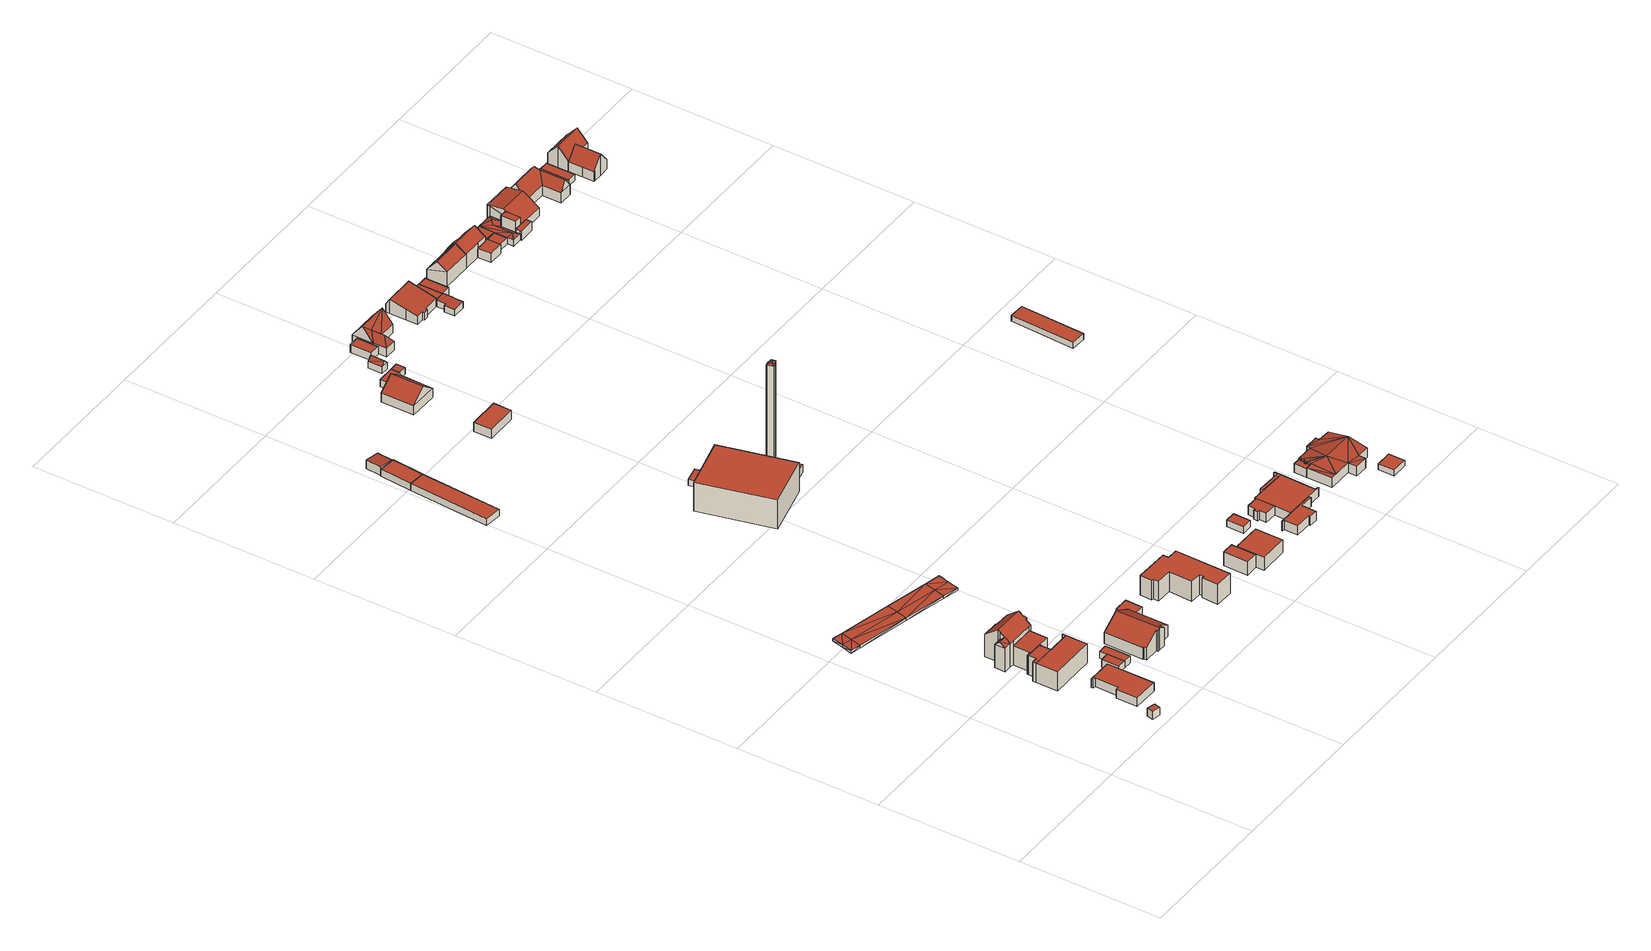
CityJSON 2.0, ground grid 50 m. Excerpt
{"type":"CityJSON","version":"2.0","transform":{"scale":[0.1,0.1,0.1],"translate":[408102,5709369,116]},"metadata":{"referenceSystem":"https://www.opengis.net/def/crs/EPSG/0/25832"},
"CityObjects":{
"building1":{"type":"Building","attributes":{"Gemeindeschluessel":"05978036","Geometrietyp2DReferenz":"3000","function":"31001_2460","roofType":"1000","measuredHeight":3},"geometry":[{"type":"MultiSurface","lod":"2","boundaries":[[[0,1,2,3]],[[1,4,5,2]],[[4,6,7,5]],[[6,0,3,7]],[[6,4,1,0]],[[3,2,5,7]]],"semantics":{"surfaces":[{"type":"WallSurface"},{"type":"RoofSurface"},{"type":"GroundSurface"}],"values":[0,0,0,0,1,2]}}]},
"building2":{"type":"Building","attributes":{"Gemeindeschluessel":"05978036","Geometrietyp2DReferenz":"3000","function":"31001_1000","roofType":"1000","measuredHeight":3.22},"geometry":[{"type":"MultiSurface","lod":"2","boundaries":[[[8,9,10,11]],[[9,12,13,10]],[[12,14,15,13]],[[14,16,17,15]],[[16,18,19,17]],[[18,20,21,19]],[[20,22,23,21]],[[22,8,11,23]],[[22,20,18,16,14,12,9,8]],[[11,10,13,15,17,19,21,23]]],"semantics":{"surfaces":[{"type":"WallSurface"},{"type":"RoofSurface"},{"type":"GroundSurface"}],"values":[0,0,0,0,0,0,0,0,1,2]}}]},
"building3":{"type":"Building","attributes":{"Gemeindeschluessel":"05978036","Geometrietyp2DReferenz":"3000","function":"31001_2460","roofType":"1000","measuredHeight":2.62},"geometry":[{"type":"MultiSurface","lod":"2","boundaries":[[[24,25,26,27]],[[25,28,29,26]],[[28,30,31,29]],[[30,32,33,31]],[[32,34,35,33]],[[34,24,27,35]],[[34,32,30,28,25,24]],[[27,26,29,31,33,35]]],"semantics":{"surfaces":[{"type":"WallSurface"},{"type":"RoofSurface"},{"type":"GroundSurface"}],"values":[0,0,0,0,0,0,1,2]}}]},
"building4":{"type":"Building","attributes":{"Gemeindeschluessel":"05978036","Geometrietyp2DReferenz":"3000","function":"31001_1000"},"children":["building4-1","building4-2","building4-3","building4-4","building4-5"]},
"building4-1":{"type":"BuildingPart","attributes":{"roofType":"3100","measuredHeight":12.08},"parents":["building4"],"geometry":[{"type":"MultiSurface","lod":"2","boundaries":[[[36,37,38,39]],[[37,40,41,38]],[[40,42,43,41]],[[42,44,45,43]],[[44,46,47,45]],[[46,48,49,47]],[[48,50,51,49]],[[50,52,53,54,51]],[[55,56,57,58,59]],[[60,61,62,63,64]],[[61,65,66,62]],[[65,67,68,66]],[[67,36,39,68]],[[61,60,69,70,56,55,52,50,48,46,44,42,40]],[[40,37,36,67,65,61]],[[39,38,41,43,45,47,49,51,54,58,57,63,62,66,68]],[[55,59,53,52]],[[59,58,54,53]],[[64,69,60]],[[63,57,56,70,64]],[[64,70,69]]],"semantics":{"surfaces":[{"type":"WallSurface"},{"type":"RoofSurface"},{"type":"GroundSurface"},{"type":"ClosureSurface"}],"values":[0,0,0,0,0,0,0,0,0,0,0,0,0,1,1,2,0,3,0,3,3]}}]},
"building4-2":{"type":"BuildingPart","attributes":{"roofType":"3100","measuredHeight":10.3},"parents":["building4"],"geometry":[{"type":"MultiSurface","lod":"2","boundaries":[[[71,72,73,57,56]],[[72,74,75,73]],[[74,64,63,75]],[[74,72,76]],[[76,71,77]],[[71,76,72]],[[74,77,69,64]],[[77,74,76]],[[57,73,75,63]],[[56,70,71]],[[57,63,64,70,56]],[[70,69,77,71]],[[64,69,70]]],"semantics":{"surfaces":[{"type":"WallSurface"},{"type":"RoofSurface"},{"type":"GroundSurface"},{"type":"ClosureSurface"}],"values":[0,0,0,0,1,1,1,1,2,0,3,0,3]}}]},
"building4-3":{"type":"BuildingPart","attributes":{"roofType":"1000","measuredHeight":7.12},"parents":["building4"],"geometry":[{"type":"MultiSurface","lod":"2","boundaries":[[[78,79,80,81]],[[82,83,84,85]],[[83,86,87,84]],[[86,59,58,87]],[[53,78,81,54]],[[53,59,86,83,82,79,78]],[[81,80,85,84,87,58,54]],[[85,80,79,82]],[[54,58,59,53]]],"semantics":{"surfaces":[{"type":"WallSurface"},{"type":"RoofSurface"},{"type":"GroundSurface"},{"type":"ClosureSurface"}],"values":[0,0,0,0,0,1,2,3,3]}}]},
"building4-4":{"type":"BuildingPart","attributes":{"roofType":"1000","measuredHeight":7.18},"parents":["building4"],"geometry":[{"type":"MultiSurface","lod":"2","boundaries":[[[88,89,90,91]],[[88,92,93,89]],[[92,94,95,93]],[[94,96,97,95]],[[96,98,99,97]],[[98,100,101,99]],[[98,96,94,92,88,91,100]],[[101,90,89,93,95,97,99]],[[91,90,101,100]]],"semantics":{"surfaces":[{"type":"WallSurface"},{"type":"RoofSurface"},{"type":"GroundSurface"},{"type":"ClosureSurface"}],"values":[0,0,0,0,0,0,1,2,3]}}]},
"building4-5":{"type":"BuildingPart","attributes":{"roofType":"1000","measuredHeight":7.17},"parents":["building4"],"geometry":[{"type":"MultiSurface","lod":"2","boundaries":[[[100,102,103,101]],[[102,104,105,103]],[[104,106,82,85,105]],[[107,108,109,80,79]],[[108,110,111,109]],[[110,112,113,111]],[[112,91,90,113]],[[91,112,110,108,107,106,104,102,100]],[[101,103,105,85,80,109,111,113,90]],[[79,82,106,107]],[[79,80,85,82]],[[101,90,91,100]]],"semantics":{"surfaces":[{"type":"WallSurface"},{"type":"RoofSurface"},{"type":"GroundSurface"},{"type":"ClosureSurface"}],"values":[0,0,0,0,0,0,0,1,2,0,3,3]}}]},
"building5":{"type":"Building","attributes":{"Gemeindeschluessel":"05978036","Geometrietyp2DReferenz":"3000","function":"31001_2460","roofType":"1000","measuredHeight":2.6},"geometry":[{"type":"MultiSurface","lod":"2","boundaries":[[[114,115,29,31]],[[115,116,117,29]],[[116,118,119,117]],[[118,120,121,119]],[[120,122,123,121]],[[122,124,35,123]],[[124,125,33,35]],[[125,114,31,33]],[[125,124,122,120,118,116,115,114]],[[31,29,117,119,121,123,35,33]]],"semantics":{"surfaces":[{"type":"WallSurface"},{"type":"RoofSurface"},{"type":"GroundSurface"}],"values":[0,0,0,0,0,0,0,0,1,2]}}]},
"building6":{"type":"Building","attributes":{"Geometrietyp2DReferenz":"2000","Gemeindeschluessel":"05978036","function":"53001_1800","roofType":"9999","measuredHeight":1},"geometry":[{"type":"MultiSurface","lod":"2","boundaries":[[[126,127,128]],[[126,128,129]],[[127,130,131]],[[127,131,128]],[[130,132,133]],[[130,133,131]],[[132,134,135]],[[132,135,133]],[[134,136,137]],[[134,137,135]],[[136,138,139]],[[136,139,137]],[[138,140,141]],[[138,141,139]],[[140,142,143]],[[140,143,141]],[[142,144,145]],[[142,145,143]],[[144,146,147]],[[144,147,145]],[[146,148,149]],[[146,149,147]],[[148,126,129]],[[148,129,149]],[[131,129,128]],[[150,129,131]],[[151,150,131]],[[133,151,131]],[[135,151,133]],[[152,151,135]],[[139,152,135]],[[137,139,135]],[[150,149,129]],[[147,149,150]],[[145,147,150]],[[151,145,150]],[[152,145,151]],[[143,145,152]],[[141,143,152]],[[139,141,152]],[[127,126,130]],[[130,126,153]],[[130,153,154]],[[130,154,132]],[[132,154,134]],[[134,154,155]],[[134,155,138]],[[134,138,136]],[[126,148,153]],[[153,148,146]],[[153,146,144]],[[153,144,154]],[[154,144,155]],[[155,144,142]],[[155,142,140]],[[155,140,138]]],"semantics":{"surfaces":[{"type":"WallSurface"},{"type":"GroundSurface"},{"type":"RoofSurface"}],"values":[0,0,0,0,0,0,0,0,0,0,0,0,0,0,0,0,0,0,0,0,0,0,0,0,1,1,1,1,1,1,1,1,1,1,1,1,1,1,1,1,2,2,2,2,2,2,2,2,2,2,2,2,2,2,2,2]}}]},
"building7":{"type":"Building","attributes":{"Gemeindeschluessel":"05978036","Geometrietyp2DReferenz":"3000","function":"31001_1000","roofType":"3100","measuredHeight":8.17},"geometry":[{"type":"MultiSurface","lod":"2","boundaries":[[[156,157,158,159]],[[157,160,161,158]],[[160,162,163,161]],[[162,164,165,163]],[[164,166,167,165]],[[166,168,169,167]],[[168,170,171,169]],[[170,172,173,171]],[[172,174,175,173]],[[174,176,177,175]],[[176,178,179,177]],[[178,180,181,179]],[[180,182,183,181]],[[182,156,159,183]],[[178,176,174,172,170,168,166,164]],[[164,162,160,157,156,182,180,178]],[[159,158,161,163,165,167,169,171,173,175,177,179,181,183]]],"semantics":{"surfaces":[{"type":"WallSurface"},{"type":"RoofSurface"},{"type":"GroundSurface"}],"values":[0,0,0,0,0,0,0,0,0,0,0,0,0,0,1,1,2]}}]},
"building8":{"type":"Building","attributes":{"Gemeindeschluessel":"05978036","Geometrietyp2DReferenz":"3000","function":"31001_2460","roofType":"1000","measuredHeight":2.64},"geometry":[{"type":"MultiSurface","lod":"2","boundaries":[[[184,185,186,187]],[[185,188,189,186]],[[188,190,191,189]],[[190,192,193,191]],[[192,194,195,193]],[[194,184,187,195]],[[194,192,190,188,185,184]],[[187,186,189,191,193,195]]],"semantics":{"surfaces":[{"type":"WallSurface"},{"type":"RoofSurface"},{"type":"GroundSurface"}],"values":[0,0,0,0,0,0,1,2]}}]},
"building9":{"type":"Building","attributes":{"Gemeindeschluessel":"05978036","Geometrietyp2DReferenz":"3000","function":"31001_2460","roofType":"1000","measuredHeight":2.46},"geometry":[{"type":"MultiSurface","lod":"2","boundaries":[[[196,197,198,199]],[[197,200,201,198]],[[200,202,203,201]],[[202,196,199,203]],[[202,200,197,196]],[[199,198,201,203]]],"semantics":{"surfaces":[{"type":"WallSurface"},{"type":"RoofSurface"},{"type":"GroundSurface"}],"values":[0,0,0,0,1,2]}}]},
"building10":{"type":"Building","attributes":{"Gemeindeschluessel":"05978036","Geometrietyp2DReferenz":"3000","function":"31001_2460","roofType":"1000","measuredHeight":2.46},"geometry":[{"type":"MultiSurface","lod":"2","boundaries":[[[196,204,205,199]],[[204,206,207,205]],[[206,208,209,207]],[[208,197,198,209]],[[197,196,199,198]],[[197,208,206,204,196]],[[199,205,207,209,198]]],"semantics":{"surfaces":[{"type":"WallSurface"},{"type":"RoofSurface"},{"type":"GroundSurface"}],"values":[0,0,0,0,0,1,2]}}]},
"building11":{"type":"Building","attributes":{"Gemeindeschluessel":"05978036","Geometrietyp2DReferenz":"3000","function":"31001_2500","roofType":"2100","measuredHeight":3.3},"geometry":[{"type":"MultiSurface","lod":"2","boundaries":[[[210,211,212,213]],[[211,214,215,212]],[[214,216,217,215]],[[216,210,213,217]],[[216,214,211,210]],[[213,212,215,217]]],"semantics":{"surfaces":[{"type":"WallSurface"},{"type":"RoofSurface"},{"type":"GroundSurface"}],"values":[0,0,0,0,1,2]}}]},
"building12":{"type":"Building","attributes":{"Gemeindeschluessel":"05978036","Geometrietyp2DReferenz":"3000","function":"31001_1000","roofType":"1000","measuredHeight":7.44},"geometry":[{"type":"MultiSurface","lod":"2","boundaries":[[[218,219,220,221]],[[219,222,223,220]],[[222,224,225,223]],[[224,226,227,225]],[[226,228,229,227]],[[228,230,231,229]],[[230,232,233,231]],[[232,234,235,233]],[[234,236,237,235]],[[236,238,239,237]],[[238,240,241,239]],[[240,242,243,241]],[[242,244,245,243]],[[244,218,221,245]],[[244,242,240,238,236,234,232,230,228,226,224,222,219,218]],[[221,220,223,225,227,229,231,233,235,237,239,241,243,245]]],"semantics":{"surfaces":[{"type":"WallSurface"},{"type":"RoofSurface"},{"type":"GroundSurface"}],"values":[0,0,0,0,0,0,0,0,0,0,0,0,0,0,1,2]}}]},
"building13":{"type":"Building","attributes":{"Gemeindeschluessel":"05978036","Geometrietyp2DReferenz":"3000","function":"31001_2500","roofType":"1000","measuredHeight":10.93},"geometry":[{"type":"MultiSurface","lod":"2","boundaries":[[[246,247,248,249]],[[247,250,251,248]],[[250,252,253,251]],[[252,246,249,253]],[[252,250,247,246]],[[249,248,251,253]]],"semantics":{"surfaces":[{"type":"WallSurface"},{"type":"RoofSurface"},{"type":"GroundSurface"}],"values":[0,0,0,0,1,2]}}]},
"building14":{"type":"Building","attributes":{"Gemeindeschluessel":"05978036","Geometrietyp2DReferenz":"3000","function":"31001_2460","roofType":"1000","measuredHeight":2.28},"geometry":[{"type":"MultiSurface","lod":"2","boundaries":[[[254,255,256,257]],[[255,258,259,256]],[[258,260,261,259]],[[260,254,257,261]],[[260,258,255,254]],[[257,256,259,261]]],"semantics":{"surfaces":[{"type":"WallSurface"},{"type":"RoofSurface"},{"type":"GroundSurface"}],"values":[0,0,0,0,1,2]}}]},
"building15":{"type":"Building","attributes":{"Gemeindeschluessel":"05978036","Geometrietyp2DReferenz":"3000","function":"31001_2460","roofType":"1000","measuredHeight":4.96},"geometry":[{"type":"MultiSurface","lod":"2","boundaries":[[[262,263,264,265]],[[263,266,267,264]],[[266,268,269,267]],[[268,270,271,269]],[[270,262,265,271]],[[270,268,266,263,262]],[[265,264,267,269,271]]],"semantics":{"surfaces":[{"type":"WallSurface"},{"type":"RoofSurface"},{"type":"GroundSurface"}],"values":[0,0,0,0,0,1,2]}}]},
"building16":{"type":"Building","attributes":{"Gemeindeschluessel":"05978036","Geometrietyp2DReferenz":"3000","function":"31001_1000","roofType":"1000","measuredHeight":4.77},"geometry":[{"type":"MultiSurface","lod":"2","boundaries":[[[272,273,274,275]],[[273,276,277,274]],[[276,278,279,277]],[[278,280,281,279]],[[280,272,275,281]],[[280,278,276,273,272]],[[275,274,277,279,281]]],"semantics":{"surfaces":[{"type":"WallSurface"},{"type":"RoofSurface"},{"type":"GroundSurface"}],"values":[0,0,0,0,0,1,2]}}]},
"building17":{"type":"Building","attributes":{"Gemeindeschluessel":"05978036","Geometrietyp2DReferenz":"3000","function":"31001_2500","roofType":"1000","measuredHeight":3.47},"geometry":[{"type":"MultiSurface","lod":"2","boundaries":[[[282,283,284,285]],[[283,286,287,284]],[[286,288,289,287]],[[288,282,285,289]],[[288,286,283,282]],[[285,284,287,289]]],"semantics":{"surfaces":[{"type":"WallSurface"},{"type":"RoofSurface"},{"type":"GroundSurface"}],"values":[0,0,0,0,1,2]}}]},
"building18":{"type":"Building","attributes":{"Gemeindeschluessel":"05978036","Geometrietyp2DReferenz":"3000","function":"31001_2500","roofType":"1000","measuredHeight":3.14},"geometry":[{"type":"MultiSurface","lod":"2","boundaries":[[[290,291,292,293]],[[291,294,295,292]],[[294,296,297,295]],[[296,290,293,297]],[[296,294,291,290]],[[293,292,295,297]]],"semantics":{"surfaces":[{"type":"WallSurface"},{"type":"RoofSurface"},{"type":"GroundSurface"}],"values":[0,0,0,0,1,2]}}]},
"building19":{"type":"Building","attributes":{"Gemeindeschluessel":"05978036","Geometrietyp2DReferenz":"3000","function":"51002_1290","roofType":"5000","measuredHeight":40.47},"geometry":[{"type":"MultiSurface","lod":"2","boundaries":[[[298,299,300,301]],[[299,302,303,300]],[[302,304,305,303]],[[304,306,307,305]],[[306,308,309,307]],[[308,298,301,309]],[[310,308,306]],[[311,312,310,306,304]],[[311,304,302]],[[313,312,311,302,299]],[[313,299,298]],[[310,312,313,298,308]],[[301,300,303,305,307,309]]],"semantics":{"surfaces":[{"type":"WallSurface"},{"type":"RoofSurface"},{"type":"GroundSurface"}],"values":[0,0,0,0,0,0,1,1,1,1,1,1,2]}}]},
"building20":{"type":"Building","attributes":{"Gemeindeschluessel":"05978036","Geometrietyp2DReferenz":"3000","function":"31001_2500","roofType":"1000","measuredHeight":2.68},"geometry":[{"type":"MultiSurface","lod":"2","boundaries":[[[314,315,316,317]],[[315,318,319,316]],[[318,320,321,319]],[[320,314,317,321]],[[320,318,315,314]],[[317,316,319,321]]],"semantics":{"surfaces":[{"type":"WallSurface"},{"type":"RoofSurface"},{"type":"GroundSurface"}],"values":[0,0,0,0,1,2]}}]},
"building21":{"type":"Building","attributes":{"Gemeindeschluessel":"05978036","Geometrietyp2DReferenz":"3000","function":"31001_1000","roofType":"3100","measuredHeight":7.52},"geometry":[{"type":"MultiSurface","lod":"2","boundaries":[[[322,323,324,325]],[[323,326,327,324]],[[326,328,329,327]],[[328,322,325,329]],[[326,323,330]],[[322,328,331]],[[323,322,331,330]],[[328,326,330,331]],[[325,324,327,329]]],"semantics":{"surfaces":[{"type":"WallSurface"},{"type":"RoofSurface"},{"type":"GroundSurface"}],"values":[0,0,0,0,0,0,1,1,2]}}]},
"building22":{"type":"Building","attributes":{"Gemeindeschluessel":"05978036","Geometrietyp2DReferenz":"3000","function":"31001_2460","roofType":"1000","measuredHeight":2.53},"geometry":[{"type":"MultiSurface","lod":"2","boundaries":[[[332,333,334,335]],[[333,336,337,334]],[[336,338,339,337]],[[338,332,335,339]],[[338,336,333,332]],[[335,334,337,339]]],"semantics":{"surfaces":[{"type":"WallSurface"},{"type":"RoofSurface"},{"type":"GroundSurface"}],"values":[0,0,0,0,1,2]}}]},
"building23":{"type":"Building","attributes":{"Gemeindeschluessel":"05978036","Geometrietyp2DReferenz":"3000","function":"31001_2460","roofType":"1000","measuredHeight":2.67},"geometry":[{"type":"MultiSurface","lod":"2","boundaries":[[[340,341,342,343]],[[341,344,345,342]],[[344,346,347,345]],[[346,340,343,347]],[[346,344,341,340]],[[343,342,345,347]]],"semantics":{"surfaces":[{"type":"WallSurface"},{"type":"RoofSurface"},{"type":"GroundSurface"}],"values":[0,0,0,0,1,2]}}]},
"building24":{"type":"Building","attributes":{"Gemeindeschluessel":"05978036","Geometrietyp2DReferenz":"3000","function":"31001_1310","roofType":"1000","measuredHeight":2.56},"geometry":[{"type":"MultiSurface","lod":"2","boundaries":[[[344,341,348,349]],[[341,350,351,348]],[[350,352,353,351]],[[352,354,355,353]],[[354,344,349,355]],[[354,352,350,341,344]],[[349,348,351,353,355]]],"semantics":{"surfaces":[{"type":"WallSurface"},{"type":"RoofSurface"},{"type":"GroundSurface"}],"values":[0,0,0,0,0,1,2]}}]},
"building25":{"type":"Building","attributes":{"Gemeindeschluessel":"05978036","Geometrietyp2DReferenz":"3000","function":"31001_2460","roofType":"3100","measuredHeight":3.92},"geometry":[{"type":"MultiSurface","lod":"2","boundaries":[[[356,357,358,359]],[[357,360,361,358]],[[360,362,363,361]],[[362,356,359,363]],[[360,357,364]],[[356,362,365]],[[365,357,356]],[[357,365,364]],[[362,364,365]],[[364,362,360]],[[359,358,361,363]]],"semantics":{"surfaces":[{"type":"WallSurface"},{"type":"RoofSurface"},{"type":"GroundSurface"}],"values":[0,0,0,0,0,0,1,1,1,1,2]}}]},
"building26":{"type":"Building","attributes":{"Gemeindeschluessel":"05978036","Geometrietyp2DReferenz":"3000","function":"31001_1000"},"children":["building26-1","building26-2","building26-3","building26-4"]},
"building26-1":{"type":"BuildingPart","attributes":{"roofType":"1000","measuredHeight":3.46},"parents":["building26"],"geometry":[{"type":"MultiSurface","lod":"2","boundaries":[[[366,367,368,369]],[[367,370,371,368]],[[370,372,373,371]],[[372,374,375,376,373]],[[377,366,369,378,379]],[[377,374,372,370,367,366]],[[369,368,371,373,376,378]],[[379,375,374,377]],[[379,378,376,375]]],"semantics":{"surfaces":[{"type":"WallSurface"},{"type":"RoofSurface"},{"type":"GroundSurface"},{"type":"ClosureSurface"}],"values":[0,0,0,0,0,1,2,0,3]}}]},
"building26-2":{"type":"BuildingPart","attributes":{"roofType":"1000","measuredHeight":3.46},"parents":["building26"],"geometry":[{"type":"MultiSurface","lod":"2","boundaries":[[[380,381,382,383]],[[384,385,386,387]],[[385,388,389,386]],[[388,390,391,389]],[[390,392,393,391]],[[392,394,395,393]],[[394,396,397,395]],[[396,398,399,397]],[[398,400,401,399]],[[400,380,383,401]],[[400,398,396,394,392,390,388,385,384,381,380]],[[383,382,387,386,389,391,393,395,397,399,401]],[[384,387,382,381]]],"semantics":{"surfaces":[{"type":"WallSurface"},{"type":"RoofSurface"},{"type":"GroundSurface"},{"type":"ClosureSurface"}],"values":[0,0,0,0,0,0,0,0,0,0,1,2,3]}}]},
"building26-3":{"type":"BuildingPart","attributes":{"roofType":"1000","measuredHeight":3.44},"parents":["building26"],"geometry":[{"type":"MultiSurface","lod":"2","boundaries":[[[402,403,404,405]],[[403,406,407,404]],[[406,408,409,407]],[[408,410,411,409]],[[410,412,413,411]],[[412,414,415,413]],[[414,416,417,415]],[[414,412,410,408,406,403,402,416]],[[417,405,404,407,409,411,413,415]],[[405,417,416,402]]],"semantics":{"surfaces":[{"type":"WallSurface"},{"type":"RoofSurface"},{"type":"GroundSurface"},{"type":"ClosureSurface"}],"values":[0,0,0,0,0,0,0,1,2,3]}}]},
"building26-4":{"type":"BuildingPart","attributes":{"roofType":"1000","measuredHeight":3.46},"parents":["building26"],"geometry":[{"type":"MultiSurface","lod":"2","boundaries":[[[402,405,382,381]],[[416,418,419,417]],[[418,379,378,419]],[[375,420,421,376]],[[420,422,423,421]],[[422,424,425,423]],[[424,384,387,425]],[[384,424,422,420,375,379,418,416,402,381]],[[382,405,417,419,378,376,421,423,425,387]],[[416,417,405,402]],[[376,378,379,375]],[[384,381,382,387]]],"semantics":{"surfaces":[{"type":"WallSurface"},{"type":"RoofSurface"},{"type":"GroundSurface"},{"type":"ClosureSurface"}],"values":[0,0,0,0,0,0,0,1,2,3,3,3]}}]},
"building27":{"type":"Building","attributes":{"Gemeindeschluessel":"05978036","Geometrietyp2DReferenz":"3000","function":"51009_1611","roofType":"1000","measuredHeight":2.89},"geometry":[{"type":"MultiSurface","lod":"2","boundaries":[[[426,427,428,429]],[[427,430,431,428]],[[430,432,433,431]],[[432,426,429,433]],[[432,430,427,426]],[[429,428,431,433]]],"semantics":{"surfaces":[{"type":"WallSurface"},{"type":"RoofSurface"},{"type":"GroundSurface"}],"values":[0,0,0,0,1,2]}}]},
"building28":{"type":"Building","attributes":{"Gemeindeschluessel":"05978036","Geometrietyp2DReferenz":"3000","function":"31001_1000","roofType":"5000","measuredHeight":8.03},"geometry":[{"type":"MultiSurface","lod":"2","boundaries":[[[434,435,436,437]],[[435,438,439,436]],[[438,440,441,439]],[[440,442,443,441]],[[442,444,445,443]],[[444,446,447,445]],[[446,448,449,447]],[[448,434,437,449]],[[450,448,446]],[[451,450,446,444]],[[452,451,453]],[[435,451,452]],[[451,435,434]],[[444,453,451]],[[453,444,442]],[[453,442,440]],[[452,453,440,438]],[[452,438,435]],[[450,451,434,448]],[[437,436,439,441,443,445,447,449]]],"semantics":{"surfaces":[{"type":"WallSurface"},{"type":"RoofSurface"},{"type":"GroundSurface"}],"values":[0,0,0,0,0,0,0,0,1,1,1,1,1,1,1,0,1,0,1,2]}}]},
"building29":{"type":"Building","attributes":{"Gemeindeschluessel":"05978036","Geometrietyp2DReferenz":"3000","function":"51009_1610","roofType":"1000","measuredHeight":3.34},"geometry":[{"type":"MultiSurface","lod":"2","boundaries":[[[454,455,456,457]],[[455,458,459,456]],[[458,460,461,459]],[[460,462,463,461]],[[462,464,465,463]],[[464,466,467,465]],[[466,468,469,467]],[[468,454,457,469]],[[468,466,464,462,460,458,455,454]],[[457,456,459,461,463,465,467,469]]],"semantics":{"surfaces":[{"type":"WallSurface"},{"type":"RoofSurface"},{"type":"GroundSurface"}],"values":[0,0,0,0,0,0,0,0,1,2]}}]},
"building30":{"type":"Building","attributes":{"Gemeindeschluessel":"05978036","Geometrietyp2DReferenz":"3000","function":"31001_1000","roofType":"5000","measuredHeight":5.09},"geometry":[{"type":"MultiSurface","lod":"2","boundaries":[[[470,471,472,473]],[[471,474,475,472]],[[474,476,477,475]],[[476,478,479,477]],[[478,480,481,479]],[[480,482,483,481]],[[482,484,485,483]],[[484,486,487,485]],[[486,488,489,487]],[[488,490,491,489]],[[490,492,493,491]],[[492,494,495,493]],[[494,496,497,495]],[[496,498,499,497]],[[498,500,501,499]],[[500,502,503,501]],[[502,504,505,503]],[[504,470,473,505]],[[482,478,484]],[[478,482,480]],[[484,506,507]],[[478,506,484]],[[476,506,478]],[[476,508,506]],[[474,508,476]],[[508,474,471]],[[509,500,498]],[[500,470,502]],[[509,470,500]],[[506,470,509]],[[470,506,508]],[[502,470,504]],[[492,490,494]],[[494,509,496]],[[490,509,494]],[[488,509,490]],[[488,506,509]],[[486,506,488]],[[506,486,507]],[[471,470,508]],[[486,484,507]],[[498,496,509]],[[473,472,475,477,479,481,483,485,487,489,491,493,495,497,499,501,503,505]]],"semantics":{"surfaces":[{"type":"WallSurface"},{"type":"RoofSurface"},{"type":"GroundSurface"}],"values":[0,0,0,0,0,0,0,0,0,0,0,0,0,0,0,0,0,0,1,1,1,1,1,1,1,1,1,1,1,1,1,1,1,1,1,1,1,1,1,0,0,0,2]}}]},
"building31":{"type":"Building","attributes":{"Gemeindeschluessel":"05978036","Geometrietyp2DReferenz":"3000","function":"31001_1000","roofType":"3100","measuredHeight":5.23},"geometry":[{"type":"MultiSurface","lod":"2","boundaries":[[[510,511,512,513]],[[511,514,515,512]],[[514,516,517,515]],[[516,518,519,517]],[[518,520,521,519]],[[520,522,523,521]],[[522,524,525,523]],[[524,526,527,525]],[[526,528,529,527]],[[528,530,531,529]],[[530,532,533,531]],[[532,534,535,533]],[[534,536,537,535]],[[536,538,539,537]],[[538,510,513,539]],[[534,532,530,528]],[[528,526,524,522,520,518,516,514,511,510,538,536,534]],[[513,512,515,517,519,521,523,525,527,529,531,533,535,537,539]]],"semantics":{"surfaces":[{"type":"WallSurface"},{"type":"RoofSurface"},{"type":"GroundSurface"}],"values":[0,0,0,0,0,0,0,0,0,0,0,0,0,0,0,1,1,2]}}]},
"building32":{"type":"Building","attributes":{"Gemeindeschluessel":"05978036","Geometrietyp2DReferenz":"3000","function":"31001_2460","roofType":"1000","measuredHeight":2.21},"geometry":[{"type":"MultiSurface","lod":"2","boundaries":[[[540,541,542,543]],[[541,544,545,542]],[[544,546,547,545]],[[546,540,543,547]],[[546,544,541,540]],[[543,542,545,547]]],"semantics":{"surfaces":[{"type":"WallSurface"},{"type":"RoofSurface"},{"type":"GroundSurface"}],"values":[0,0,0,0,1,2]}}]},
"building33":{"type":"Building","attributes":{"Gemeindeschluessel":"05978036","Geometrietyp2DReferenz":"3000","function":"31001_2460","roofType":"2100","measuredHeight":2.55},"geometry":[{"type":"MultiSurface","lod":"2","boundaries":[[[548,549,550,551]],[[549,552,553,550]],[[552,554,555,553]],[[554,556,557,555]],[[556,558,559,557]],[[558,560,561,559]],[[560,562,563,561]],[[562,564,565,563]],[[564,566,567,565]],[[566,568,569,567]],[[568,548,551,569]],[[568,566,564,562,560,558,556,554,552,549,548]],[[551,550,553,555,557,559,561,563,565,567,569]]],"semantics":{"surfaces":[{"type":"WallSurface"},{"type":"RoofSurface"},{"type":"GroundSurface"}],"values":[0,0,0,0,0,0,0,0,0,0,0,1,2]}}]},
"building34":{"type":"Building","attributes":{"Gemeindeschluessel":"05978036","Geometrietyp2DReferenz":"3000","function":"31001_2460","roofType":"1000","measuredHeight":2.49},"geometry":[{"type":"MultiSurface","lod":"2","boundaries":[[[560,570,559,561]],[[570,571,572,559]],[[571,573,574,572]],[[573,575,576,574]],[[575,577,578,576]],[[577,579,580,578]],[[579,560,561,580]],[[579,577,575,573,571,570,560]],[[561,559,572,574,576,578,580]]],"semantics":{"surfaces":[{"type":"WallSurface"},{"type":"RoofSurface"},{"type":"GroundSurface"}],"values":[0,0,0,0,0,0,0,1,2]}}]},
"building35":{"type":"Building","attributes":{"Gemeindeschluessel":"05978036","Geometrietyp2DReferenz":"3000","function":"31001_2460","roofType":"1000","measuredHeight":2.44},"geometry":[{"type":"MultiSurface","lod":"2","boundaries":[[[560,579,580,561]],[[579,577,578,580]],[[577,581,582,578]],[[581,583,584,582]],[[583,585,563,584]],[[585,560,561,563]],[[585,583,581,577,579,560]],[[561,580,578,582,584,563]]],"semantics":{"surfaces":[{"type":"WallSurface"},{"type":"RoofSurface"},{"type":"GroundSurface"}],"values":[0,0,0,0,0,0,1,2]}}]},
"building36":{"type":"Building","attributes":{"Gemeindeschluessel":"05978036","Geometrietyp2DReferenz":"3000","function":"31001_1000","roofType":"3100","measuredHeight":7.81},"geometry":[{"type":"MultiSurface","lod":"2","boundaries":[[[586,587,588,589]],[[587,590,591,588]],[[590,592,593,591]],[[592,586,589,593]],[[590,587,594]],[[586,592,595]],[[587,586,595,594]],[[595,590,594]],[[590,595,592]],[[589,588,591,593]]],"semantics":{"surfaces":[{"type":"WallSurface"},{"type":"RoofSurface"},{"type":"GroundSurface"}],"values":[0,0,0,0,0,0,1,1,1,2]}}]},
"building37":{"type":"Building","attributes":{"Gemeindeschluessel":"05978036","Geometrietyp2DReferenz":"3000","function":"31001_1000"},"children":["building37-1","building37-2"]},
"building37-1":{"type":"BuildingPart","attributes":{"roofType":"1000","measuredHeight":3.49},"parents":["building37"],"geometry":[{"type":"MultiSurface","lod":"2","boundaries":[[[596,597,598,599]],[[600,601,602,603]],[[601,604,605,602]],[[604,596,599,605]],[[604,601,600,606,597,596]],[[599,598,607,603,602,605]],[[607,598,597,606]],[[603,607,606,600]]],"semantics":{"surfaces":[{"type":"WallSurface"},{"type":"RoofSurface"},{"type":"GroundSurface"},{"type":"ClosureSurface"}],"values":[0,0,0,0,1,2,3,3]}}]},
"building37-2":{"type":"BuildingPart","attributes":{"roofType":"3100","measuredHeight":7.91},"parents":["building37"],"geometry":[{"type":"MultiSurface","lod":"2","boundaries":[[[608,609,589,598,597]],[[609,610,611,589]],[[610,612,593,611]],[[612,613,614,593]],[[613,615,616,614]],[[615,617,618,616]],[[617,619,620,618]],[[619,621,622,620]],[[621,623,624,622]],[[623,625,600,603,624]],[[623,621,619,617,615,613,612,610]],[[610,609,608,626,625,623]],[[598,589,611,593,614,616,618,620,622,624,603,607]],[[626,606,600,625]],[[606,607,603,600]],[[597,606,626,608]],[[597,598,607,606]]],"semantics":{"surfaces":[{"type":"WallSurface"},{"type":"RoofSurface"},{"type":"GroundSurface"},{"type":"ClosureSurface"}],"values":[0,0,0,0,0,0,0,0,0,0,1,1,2,0,3,0,3]}}]},
"building38":{"type":"Building","attributes":{"Gemeindeschluessel":"05978036","Geometrietyp2DReferenz":"3000","function":"31001_1310","roofType":"1000","measuredHeight":2.34},"geometry":[{"type":"MultiSurface","lod":"2","boundaries":[[[627,628,629,630]],[[628,631,632,629]],[[631,633,634,632]],[[633,627,630,634]],[[633,631,628,627]],[[630,629,632,634]]],"semantics":{"surfaces":[{"type":"WallSurface"},{"type":"RoofSurface"},{"type":"GroundSurface"}],"values":[0,0,0,0,1,2]}}]},
"building39":{"type":"Building","attributes":{"Gemeindeschluessel":"05978036","Geometrietyp2DReferenz":"3000","function":"31001_2460","roofType":"1000","measuredHeight":2.56},"geometry":[{"type":"MultiSurface","lod":"2","boundaries":[[[635,636,637,630]],[[636,638,639,637]],[[638,640,629,639]],[[640,635,630,629]],[[640,638,636,635]],[[630,637,639,629]]],"semantics":{"surfaces":[{"type":"WallSurface"},{"type":"RoofSurface"},{"type":"GroundSurface"}],"values":[0,0,0,0,1,2]}}]},
"building40":{"type":"Building","attributes":{"Gemeindeschluessel":"05978036","Geometrietyp2DReferenz":"3000","function":"31001_2460","roofType":"1000","measuredHeight":2.22},"geometry":[{"type":"MultiSurface","lod":"2","boundaries":[[[641,642,643,644]],[[642,645,646,643]],[[645,647,648,646]],[[647,641,644,648]],[[647,645,642,641]],[[644,643,646,648]]],"semantics":{"surfaces":[{"type":"WallSurface"},{"type":"RoofSurface"},{"type":"GroundSurface"}],"values":[0,0,0,0,1,2]}}]},
"building41":{"type":"Building","attributes":{"Gemeindeschluessel":"05978036","Geometrietyp2DReferenz":"3000","function":"31001_2460","roofType":"5000","measuredHeight":3.82},"geometry":[{"type":"MultiSurface","lod":"2","boundaries":[[[649,650,651,652]],[[650,640,653,651]],[[640,638,654,653]],[[638,655,656,654]],[[655,657,658,656]],[[657,659,660,658]],[[659,661,662,660]],[[661,649,652,662]],[[663,664,661,659]],[[665,666,663,659,657]],[[665,657,655]],[[666,665,655,638]],[[638,663,666]],[[638,664,663]],[[640,664,638]],[[650,664,640]],[[664,650,649]],[[664,649,661]],[[652,651,653,654,656,658,660,662]]],"semantics":{"surfaces":[{"type":"WallSurface"},{"type":"RoofSurface"},{"type":"GroundSurface"}],"values":[0,0,0,0,0,0,0,0,1,1,1,1,1,1,1,1,1,1,2]}}]},
"building42":{"type":"Building","attributes":{"Gemeindeschluessel":"05978036","Geometrietyp2DReferenz":"3000","function":"31001_1000"},"children":["building42-1","building42-2","building42-3"]},
"building42-1":{"type":"BuildingPart","attributes":{"roofType":"1000","measuredHeight":3.36},"parents":["building42"],"geometry":[{"type":"MultiSurface","lod":"2","boundaries":[[[667,668,669,670,671]],[[668,672,673,669]],[[672,674,675,673]],[[674,676,677,675]],[[676,674,672,668,667,678]],[[670,669,673,675,677,679]],[[671,680,678,667]],[[671,670,679,680]],[[679,677,676,678,680]]],"semantics":{"surfaces":[{"type":"WallSurface"},{"type":"RoofSurface"},{"type":"GroundSurface"},{"type":"ClosureSurface"}],"values":[0,0,0,0,1,2,0,3,3]}}]},
"building42-2":{"type":"BuildingPart","attributes":{"roofType":"3100","measuredHeight":7.02},"parents":["building42"],"geometry":[{"type":"MultiSurface","lod":"2","boundaries":[[[681,682,683,684]],[[682,685,686,683]],[[685,671,670,686]],[[687,688,689,690]],[[688,691,692,689]],[[691,681,684,692]],[[691,693,694,695,681]],[[671,685,696,695,694,697,698,680]],[[687,699,697,694,693,688]],[[682,696,685]],[[681,695,696,682]],[[688,693,691]],[[684,683,686,670,679,690,689,692]],[[679,670,671,680]],[[690,679,680,687]],[[697,699,698]],[[698,699,687,680]]],"semantics":{"surfaces":[{"type":"WallSurface"},{"type":"RoofSurface"},{"type":"GroundSurface"},{"type":"ClosureSurface"}],"values":[0,0,0,0,0,0,1,1,0,0,0,0,2,3,3,0,3]}}]},
"building42-3":{"type":"BuildingPart","attributes":{"roofType":"1000","measuredHeight":6.27},"parents":["building42"],"geometry":[{"type":"MultiSurface","lod":"2","boundaries":[[[700,699,687,690,701]],[[702,700,701,677,676]],[[702,703,698,699,700]],[[701,690,679,677]],[[680,698,703,678]],[[680,679,690,687]],[[680,687,699,698]],[[676,678,703,702]],[[679,680,678,676,677]]],"semantics":{"surfaces":[{"type":"WallSurface"},{"type":"RoofSurface"},{"type":"GroundSurface"},{"type":"ClosureSurface"}],"values":[0,0,1,2,0,3,3,0,3]}}]},
"building43":{"type":"Building","attributes":{"Gemeindeschluessel":"05978036","Geometrietyp2DReferenz":"3000","function":"31001_1000","roofType":"5000","measuredHeight":8.56},"geometry":[{"type":"MultiSurface","lod":"2","boundaries":[[[704,705,706,707]],[[705,708,709,706]],[[708,710,711,709]],[[710,712,713,711]],[[712,714,715,713]],[[714,716,717,715]],[[716,718,719,717]],[[718,704,707,719]],[[720,721,722,718,716]],[[723,720,716,714]],[[723,714,712]],[[721,708,705]],[[720,708,721]],[[720,710,708]],[[720,712,710]],[[712,720,723]],[[722,721,705,704]],[[722,704,718]],[[707,706,709,711,713,715,717,719]]],"semantics":{"surfaces":[{"type":"WallSurface"},{"type":"RoofSurface"},{"type":"GroundSurface"}],"values":[0,0,0,0,0,0,0,0,1,1,0,1,1,1,1,1,1,0,2]}}]},
"building44":{"type":"Building","attributes":{"Gemeindeschluessel":"05978036","Geometrietyp2DReferenz":"3000","function":"31001_2460","roofType":"1000","measuredHeight":2.42},"geometry":[{"type":"MultiSurface","lod":"2","boundaries":[[[724,725,726,709]],[[725,727,728,726]],[[727,729,711,728]],[[729,724,709,711]],[[729,727,725,724]],[[709,726,728,711]]],"semantics":{"surfaces":[{"type":"WallSurface"},{"type":"RoofSurface"},{"type":"GroundSurface"}],"values":[0,0,0,0,1,2]}}]},
"building45":{"type":"Building","attributes":{"Gemeindeschluessel":"05978036","Geometrietyp2DReferenz":"3000","function":"31001_2460","roofType":"1000","measuredHeight":2.37},"geometry":[{"type":"MultiSurface","lod":"2","boundaries":[[[730,731,732,733]],[[731,734,735,732]],[[734,736,737,735]],[[736,730,733,737]],[[736,734,731,730]],[[733,732,735,737]]],"semantics":{"surfaces":[{"type":"WallSurface"},{"type":"RoofSurface"},{"type":"GroundSurface"}],"values":[0,0,0,0,1,2]}}]},
"building46":{"type":"Building","attributes":{"Gemeindeschluessel":"05978036","Geometrietyp2DReferenz":"3000","function":"31001_1000"},"children":["building46-1","building46-2"]},
"building46-1":{"type":"BuildingPart","attributes":{"roofType":"3100","measuredHeight":8.01},"parents":["building46"],"geometry":[{"type":"MultiSurface","lod":"2","boundaries":[[[738,739,740,741]],[[739,742,743,740]],[[744,745,746,747]],[[745,748,749,746]],[[748,750,751,749]],[[750,752,753,751]],[[752,754,755,753]],[[754,756,757,755]],[[756,758,759,757]],[[758,738,741,759]],[[754,752,750,748,745,744,760,761]],[[761,762,742,739,738,758,756,754]],[[741,740,743,763,747,746,749,751,753,755,757,759]],[[764,762,761]],[[763,743,742,762,764]],[[760,764,761]],[[744,747,763,764,760]]],"semantics":{"surfaces":[{"type":"WallSurface"},{"type":"RoofSurface"},{"type":"GroundSurface"},{"type":"ClosureSurface"}],"values":[0,0,0,0,0,0,0,0,0,0,1,1,2,0,3,0,3]}}]},
"building46-2":{"type":"BuildingPart","attributes":{"roofType":"3100","measuredHeight":7.98},"parents":["building46"],"geometry":[{"type":"MultiSurface","lod":"2","boundaries":[[[765,766,767,743,742]],[[766,768,769,767]],[[768,770,771,769]],[[770,772,773,771]],[[772,774,775,773]],[[774,776,777,775]],[[776,778,779,777]],[[778,780,747,779]],[[780,744,747]],[[776,774,772,770,768]],[[768,766,765,762,764,760,780,778,776]],[[763,743,767,769,771,773,775,777,779,747]],[[765,742,762]],[[760,744,780]],[[762,742,743,763,764]],[[764,763,747,744,760]]],"semantics":{"surfaces":[{"type":"WallSurface"},{"type":"RoofSurface"},{"type":"GroundSurface"},{"type":"ClosureSurface"}],"values":[0,0,0,0,0,0,0,0,0,1,1,2,0,0,3,3]}}]}
},
"vertices":[
[249,33,79],[278,25,79],[278,25,49],[249,33,49],[273,3,79],[273,3,49],[243,10,79],[243,10,49],
[276,161,77],[288,161,77],[288,161,45],[276,161,45],[289,243,77],[289,243,45],[279,243,77],[279,243,45],[279,251,77],[279,251,45],[366,250,77],[366,250,45],[365,84,77],[365,84,45],[275,85,77],[275,85,45],
[377,217,73],[378,278,73],[378,278,46],[377,217,46],[409,278,73],[409,278,46],[409,276,73],[409,276,46],[410,276,73],[410,276,46],[410,217,73],[410,217,46],
[332,617,95],[381,616,95],[381,616,8],[332,617,8],[381,574,129],[381,574,8],[381,557,115],[381,557,8],[385,557,115],[385,557,8],[385,549,110],[385,549,8],[380,549,110],[380,549,8],[380,531,95],[380,531,8],[372,531,95],[372,531,79],[372,531,8],[283,531,95],[270,532,95],[270,532,8],[283,531,8],[283,531,79],[270,569,125],[270,574,129],[270,574,8],[270,569,8],[270,569,96],[271,624,90],[271,624,8],[332,624,90],[332,624,8],[270,551,110],[270,533,96],
[270,532,96],[241,532,96],[241,532,8],[242,569,96],[242,569,8],[241,551,111],[270,550,111],
[371,466,79],[331,467,79],[331,467,8],[371,466,8],[268,468,79],[268,471,79],[268,471,8],[268,468,8],[283,471,79],[283,471,8],
[410,426,80],[410,426,8],[329,426,8],[329,426,80],[409,438,80],[409,438,8],[411,438,80],[411,438,8],[411,350,80],[411,350,8],[249,350,80],[249,350,8],[249,427,80],[249,427,8],
[249,439,80],[249,439,8],[268,439,80],[268,439,8],[268,468,80],[331,467,80],[331,462,80],[331,462,8],[329,462,80],[329,462,8],[329,439,80],[329,439,8],
[409,276,72],[409,278,72],[409,306,72],[409,306,46],[440,306,72],[440,306,46],[440,277,72],[440,277,46],[440,217,72],[440,217,46],[410,217,72],[410,276,72],
[44,982,49],[53,1021,49],[53,1021,39],[44,982,39],[89,1012,49],[89,1012,39],[273,968,51],[273,968,41],[421,932,52],[421,932,42],[477,919,52],[477,919,42],[467,880,52],[467,880,42],[458,841,52],[458,841,42],[402,854,52],[402,854,42],[254,890,51],[254,890,41],[70,934,49],[70,934,39],[34,943,49],[34,943,39],[80,973,39],[264,929,41],[412,893,42],[80,973,49],[264,929,51],[412,893,52],
[604,311,93],[604,191,93],[604,191,50],[604,311,50],[560,191,119],[560,191,50],[560,175,119],[560,175,50],[537,175,132],[537,175,50],[527,175,126],[527,175,50],[527,181,126],[527,181,50],[474,181,95],[474,181,50],[474,191,95],[474,191,50],[470,191,93],[470,191,50],[471,330,93],[471,330,50],[538,330,132],[538,330,50],[601,330,96],[601,330,50],[604,330,93],[604,330,50],
[601,330,79],[601,371,79],[601,371,53],[601,330,53],[651,371,79],[651,371,53],[651,311,79],[651,311,53],[604,311,79],[604,311,53],[604,330,79],[604,330,53],
[18,2496,28],[76,2491,28],[76,2491,3],[18,2496,3],[58,2207,28],[58,2207,3],[0,2213,28],[0,2213,3],
[29,2608,28],[29,2608,3],[82,2603,28],[82,2603,3],[87,2603,28],[87,2603,3],
[82,2603,30],[29,2608,37],[29,2608,4],[82,2603,4],[33,2663,37],[33,2663,4],[87,2658,30],[87,2658,4],
[812,148,127],[813,205,127],[813,205,53],[812,148,53],[822,205,127],[822,205,53],[822,220,127],[822,220,53],[782,221,127],[782,221,53],[784,303,127],[784,303,53],[729,304,127],[729,304,53],[729,323,127],[729,323,53],[722,324,127],[722,324,53],[723,366,127],[723,366,53],[843,363,127],[843,363,53],[843,343,127],[843,343,53],[881,342,127],[881,342,53],[877,146,127],[877,146,53],
[573,1777,118],[637,1520,118],[637,1520,9],[573,1777,9],[450,1474,118],[450,1474,9],[386,1731,118],[386,1731,9],
[534,1824,32],[540,1795,32],[540,1795,9],[534,1824,9],[488,1783,32],[488,1783,9],[481,1812,32],[481,1812,9],
[1026,153,99],[982,153,99],[982,153,49],[1026,153,49],[983,239,99],[983,239,49],[1026,239,99],[1026,239,49],[1026,221,99],[1026,221,49],
[1025,123,100],[1026,153,100],[1026,153,52],[1025,123,52],[1026,221,100],[1026,221,52],[1128,220,100],[1128,220,52],[1128,123,100],[1128,123,52],
[453,2484,52],[453,2421,52],[453,2421,18],[453,2484,18],[344,2420,52],[344,2420,18],[343,2483,52],[343,2483,18],
[647,1598,68],[674,1604,68],[674,1604,37],[647,1598,37],[690,1541,68],[690,1541,37],[662,1535,68],[662,1535,37],
[637,1636,437],[650,1639,437],[650,1639,37],[637,1636,37],[667,1638,437],[667,1638,37],[670,1625,437],[670,1625,37],[656,1616,437],[656,1616,37],[643,1613,437],[643,1613,37],[651,1627,441],[660,1629,440],[652,1627,441],[651,1628,441],
[637,1682,62],[656,1687,62],[656,1687,35],[637,1682,35],[663,1659,62],[663,1659,35],[643,1654,62],[643,1654,35],
[420,2793,48],[419,2678,48],[419,2678,14],[420,2793,14],[316,2679,48],[316,2679,14],[316,2794,48],[316,2794,14],[367,2678,89],[368,2793,89],
[1164,262,90],[1128,262,90],[1128,262,65],[1164,262,65],[1128,322,90],[1128,322,65],[1165,322,90],[1165,322,65],
[379,2838,39],[439,2839,39],[439,2839,12],[379,2838,12],[439,2808,39],[439,2808,12],[379,2808,39],[379,2808,12],
[439,2839,14],[439,2808,14],[457,2839,39],[457,2839,14],[468,2839,39],[468,2839,14],[468,2808,39],[468,2808,14],
[463,2918,36],[463,2868,36],[463,2868,12],[463,2918,12],[436,2868,36],[436,2868,12],[435,2918,36],[435,2918,12],[449,2868,51],[449,2918,51],
[1295,313,102],[1384,310,102],[1384,310,67],[1295,313,67],[1385,322,102],[1385,322,67],[1388,322,102],[1388,322,67],[1388,299,102],[1388,299,101],[1388,299,67],[1295,302,102],[1295,302,67],[1295,302,101],
[1199,174,101],[1248,173,101],[1248,173,67],[1199,174,67],[1345,172,101],[1344,164,101],[1344,164,67],[1345,172,67],[1297,165,101],[1297,165,67],[1296,114,101],[1296,114,67],[1265,115,101],[1265,115,67],[1265,120,101],[1265,120,67],[1207,122,101],[1207,122,67],[1208,170,101],[1208,170,67],[1199,170,101],[1199,170,67],
[1250,232,101],[1207,233,101],[1207,233,67],[1250,232,67],[1208,258,101],[1208,258,67],[1199,258,101],[1199,258,67],[1200,273,101],[1200,273,67],[1208,273,101],[1208,273,67],[1209,299,101],[1209,299,67],[1251,298,101],[1251,298,67],
[1251,303,101],[1251,303,67],[1385,175,101],[1385,175,67],[1396,174,101],[1396,174,67],[1396,171,101],[1396,171,67],
[470,3003,41],[507,3004,41],[507,3004,12],[470,3003,12],[507,2929,41],[507,2929,12],[470,2929,41],[470,2929,12],
[509,2947,45],[507,2947,45],[507,2947,13],[509,2947,13],[507,3021,45],[507,3021,13],[614,3021,45],[614,3021,13],[615,2947,45],[615,2947,13],[550,2947,45],[550,2947,13],[550,2900,45],[550,2900,13],[509,2900,45],[509,2900,13],[530,2921,72],[530,2968,72],[507,2984,93],[614,2984,93],
[1452,249,102],[1453,294,102],[1453,294,69],[1452,249,69],[1477,294,102],[1477,294,69],[1476,270,102],[1476,270,69],[1471,270,102],[1471,270,69],[1471,262,102],[1471,262,69],[1476,262,102],[1476,262,69],[1476,249,102],[1476,249,69],
[1539,158,106],[1451,159,106],[1451,159,70],[1539,158,70],[1452,249,106],[1452,249,70],[1476,249,106],[1476,249,70],[1476,262,106],[1476,262,70],[1471,262,106],[1471,262,70],[1471,270,106],[1471,270,70],[1476,270,106],[1476,270,70],[1477,294,106],[1477,294,70],[1539,293,106],[1539,293,70],[1539,306,106],[1539,306,70],[1587,305,106],[1587,305,70],[1587,292,106],[1587,292,70],[1632,291,106],[1632,291,70],[1630,150,106],[1630,150,70],[1587,151,106],[1587,151,70],[1586,128,106],[1586,128,70],[1539,129,106],[1539,129,70],[1515,220,121],[1477,274,111],[1471,159,107],[1631,218,121],
[793,2908,45],[793,2907,45],[793,2907,15],[793,2908,15],[791,2907,45],[791,2907,15],[735,2907,45],[735,2907,15],[733,2901,43],[733,2901,15],[717,2901,43],[717,2901,15],[715,2907,45],[715,2907,15],[688,2907,45],[688,2907,15],[688,2947,54],[688,2947,15],[688,3006,68],[688,3006,15],[688,3020,45],[688,3020,15],[793,3019,45],[793,3019,15],[793,3006,68],[793,3006,15],[793,2993,65],[793,2993,15],[793,2947,54],[793,2947,15],
[1598,91,93],[1655,91,93],[1655,91,71],[1598,91,71],[1655,34,93],[1655,34,71],[1598,34,93],[1598,34,71],
[782,2836,39],[782,2873,39],[782,2873,16],[782,2836,16],[791,2874,40],[791,2874,16],[791,2907,40],[791,2907,16],[793,2907,40],[793,2907,16],[793,2908,40],[793,2908,16],[826,2908,41],[826,2908,16],[828,2908,42],[828,2908,16],[828,2873,42],[828,2873,16],[827,2873,41],[827,2873,16],[827,2836,41],[827,2836,16],
[793,2908,41],[793,2947,41],[793,2947,16],[793,2993,41],[793,2993,16],[827,2993,41],[827,2993,16],[827,2992,41],[827,2992,16],[826,2992,41],[826,2992,16],
[860,2992,41],[860,2992,16],[860,2908,41],[860,2908,16],[828,2908,41],
[991,2932,71],[888,2932,71],[888,2932,17],[991,2932,17],[888,3004,51],[888,3004,17],[991,3005,51],[991,3005,17],[888,2968,95],[991,2968,95],
[1056,2885,51],[1056,2932,51],[1056,2932,17],[1056,2885,17],[1095,2935,51],[1109,2935,51],[1109,2935,17],[1095,2935,17],[1109,2885,51],[1109,2885,17],[1095,2932,51],[1095,2932,17],
[1056,2932,70],[991,2932,70],[991,2968,96],[991,2968,17],[991,3005,52],[1035,3005,52],[1035,3005,17],[1035,3028,24],[1035,3028,17],[1068,3028,24],[1068,3028,17],[1068,3005,52],[1068,3005,17],[1095,3005,52],[1095,3005,17],[1095,2968,96],[1095,2968,17],[1095,2935,72],[1095,2932,70],
[1120,2940,40],[1157,2940,40],[1157,2940,17],[1120,2940,17],[1157,2894,40],[1157,2894,17],[1120,2894,40],[1120,2894,17],
[1120,2940,42],[1120,2995,42],[1120,2995,17],[1158,2994,42],[1158,2994,17],[1157,2940,42],
[1621,1407,78],[1674,1405,78],[1674,1405,56],[1621,1407,56],[1664,1179,78],[1664,1179,56],[1610,1181,78],[1610,1181,56],
[1157,2870,42],[1157,2894,42],[1157,2894,19],[1157,2870,19],[1157,2940,19],[1158,2994,19],[1217,2994,42],[1217,2994,19],[1216,2939,42],[1216,2939,19],[1192,2939,42],[1192,2939,19],[1192,2870,42],[1192,2870,19],[1175,2956,51],[1174,2887,51],[1189,2967,57],[1185,2967,57],
[1248,2886,54],[1248,2866,54],[1248,2866,20],[1248,2886,20],[1248,2886,51],[1192,2866,54],[1192,2866,20],[1192,2870,54],[1192,2870,20],[1192,2886,54],[1192,2886,20],[1216,2886,54],[1216,2886,20],[1216,2886,51],
[1319,3003,80],[1319,2932,62],[1319,2932,20],[1319,3003,20],[1319,2886,51],[1319,2886,20],[1216,2939,64],[1217,2994,78],[1217,2994,20],[1216,2939,20],[1217,3003,80],[1217,3003,20],[1217,2994,81],[1216,2944,90],[1319,2944,90],[1319,2932,82],[1216,2939,87],[1216,2933,83],[1216,2939,83],
[1192,2939,83],[1192,2939,20],[1192,2886,83],[1216,2886,83],
[1319,3003,60],[1455,3003,60],[1455,3003,21],[1319,3003,21],[1455,2990,60],[1455,2990,21],[1455,2889,60],[1455,2889,21],[1455,2865,60],[1455,2865,21],[1406,2865,60],[1406,2865,21],[1406,2932,60],[1406,2932,21],[1319,2932,60],[1319,2932,21],[1430,2957,92],[1419,2968,106],[1319,2968,106],[1430,2865,92],
[1455,2990,46],[1486,2990,46],[1486,2990,21],[1486,2890,46],[1486,2890,21],[1455,2889,46],
[1486,2990,45],[1519,2990,45],[1519,2990,22],[1486,2990,22],[1519,2890,45],[1519,2890,22],[1486,2890,45],[1486,2890,22],
[1547,2839,57],[1547,2879,57],[1547,2879,21],[1547,2839,21],[1547,2930,56],[1547,2930,21],[1620,2930,55],[1619,2930,57],[1619,2930,21],[1620,2930,21],[1619,2879,56],[1619,2879,21],[1618,2879,58],[1618,2879,21],[1618,2840,58],[1618,2840,21],[1583,2840,101],[1583,2840,21],[1551,2840,62],[1551,2840,21],[1551,2839,62],[1551,2839,21],[1617,2930,60],[1583,2930,101],[1550,2930,60],[1583,2930,21],[1583,2930,60],
[1547,2930,60],[1546,2930,60],[1546,2930,21],[1546,2966,101],[1546,2966,21],[1546,3003,60],[1546,3003,21],[1651,3003,60],[1651,3003,21],[1651,3002,60],[1651,3002,21],[1651,2966,101],[1651,2966,21],[1651,2930,60],[1651,2930,21],[1620,2930,60]
]}
